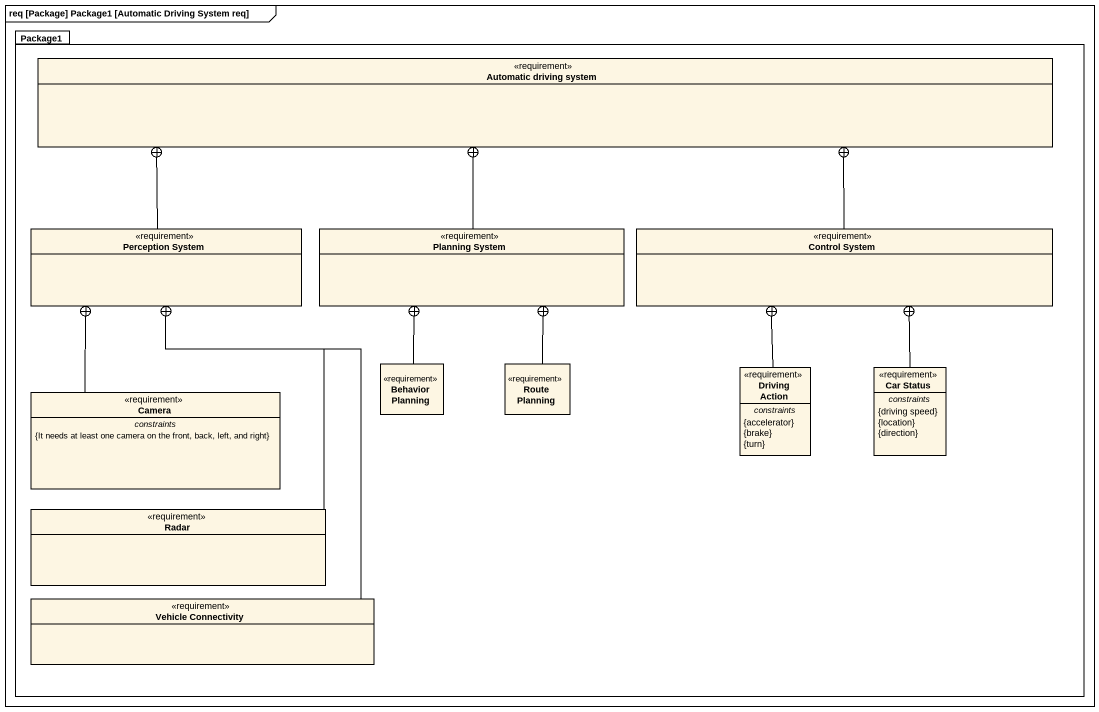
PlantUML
@startuml
mainframe req [Package] Package1 [Automatic Driving System req]
hide circle
hide empty members
package Package1 {
  class "Automatic driving system" as Automatic_driving_system <<requirement>>
  class "Perception System" as Perception_System <<requirement>>
  class "Planning System" as Planning_System <<requirement>>
  class "Control System" as Control_System <<requirement>>
  class "Behavior Planning" as Behavior_Planning <<requirement>>
  class "Route Planning" as Route_Planning <<requirement>>
  class "Driving Action" as Driving_Action <<requirement>> {
    -- constraints --
    {accelerator}
    {brake}
    {turn}
  }
  class "Car Status" as Car_Status <<requirement>> {
    -- constraints --
    {driving speed}
    {location}
    {direction}
  }
  class Camera <<requirement>> {
    -- constraints --
    {It needs at least one camera on the front, back, left, and right}
  }
  class Radar <<requirement>>
  class "Vehicle Connectivity" as Vehicle_Connectivity <<requirement>>
}
Perception_System -right-+ Automatic_driving_system
Planning_System -up-+ Automatic_driving_system
Control_System -left-+ Automatic_driving_system
Behavior_Planning -up-+ Planning_System
Route_Planning -up-+ Planning_System
Driving_Action -up-+ Control_System
Car_Status -up-+ Control_System
Camera -up-+ Perception_System
Radar -up-+ Perception_System
Vehicle_Connectivity -up-+ Perception_System
@enduml
